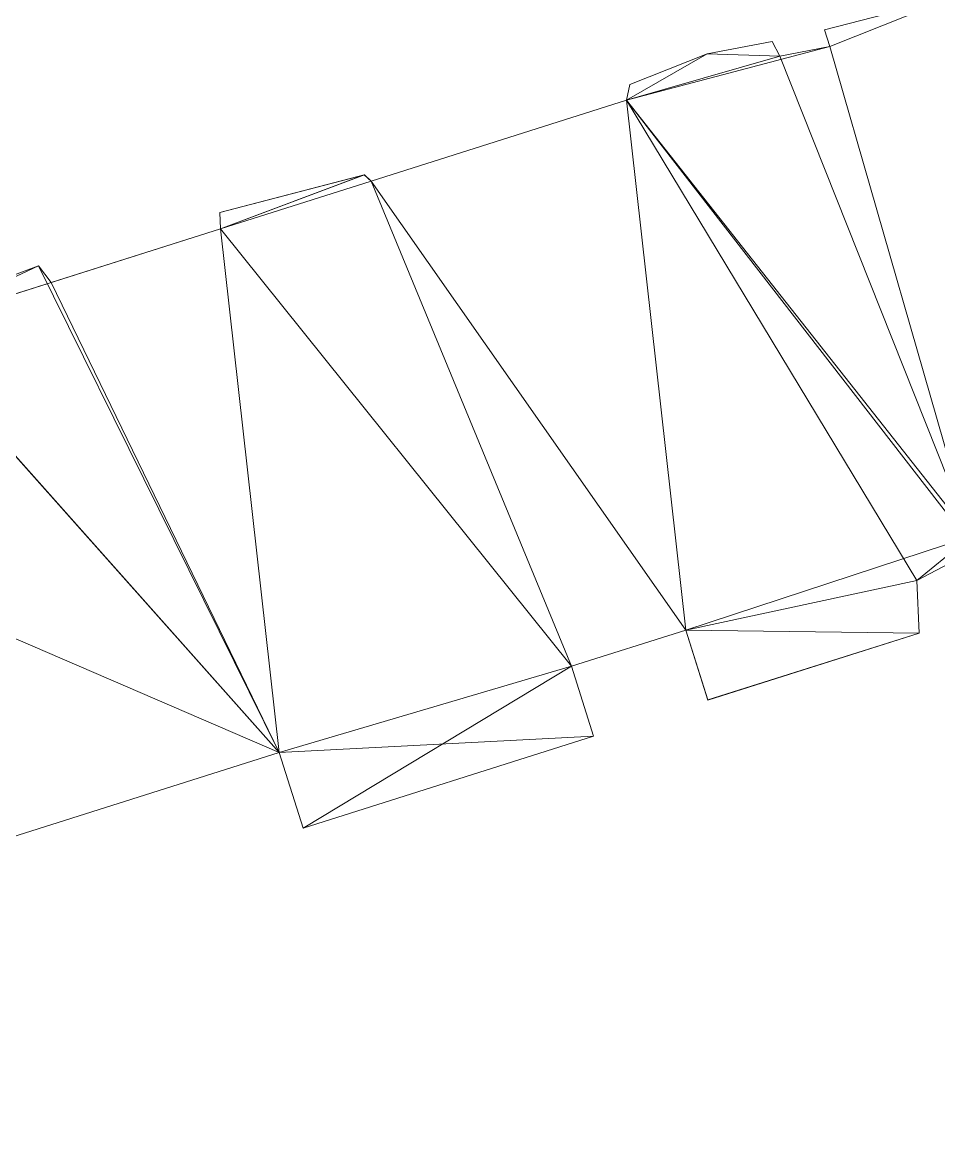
# Model space of a CAD drawing. Header units: millimetres. Extents: x -22837581 to 27604683, y -3494857 to 33598159.
# Drawn here: x 7259473 to 12753407, y -1097168 to 5615028 of the extents above; entities that cross this region are included whole.
import ezdxf

# ---------------------------------------------------------------- set-up
doc = ezdxf.new("R2010")
doc.units = ezdxf.units.MM
for name, color, linetype, lineweight in [('A-CLNG-SUSP', 2, 'Continuous', 9), ('A-FLOR-OTLN', 3, 'Continuous', 9), ('A-WALL', 170, 'Continuous', 9), ('dwg1_dwg', 251, 'Continuous', 9)]:
    doc.layers.add(name, color=color, linetype=linetype, lineweight=lineweight)

# ---------------------------------------------------------------- blocks, each defined once
blk = doc.blocks.new('dwg1_dwg-153267-_3D_')
at = {"layer": 'A-CLNG-SUSP', "color": 5, "lineweight": 18}
mesh = blk.add_polyface(dxfattribs=at)
corners = [(19936787, 7990364, 1320044), (16723110, 6972232, 1320044), (20574105, 4947503, 1320044), (16601502, 7035324, 1320044), (15846553, 6796147, 1320044), (15822493, 6686905, 1320044), (13709306, 6119041, 1320044), (12888589, 5859028, 1320044), (12870736, 5777969, 1320044), (13791882, 6043583, 1320044), (12069426, 5569559, 1320044), (12101140, 5469457, 1320044), (12870736, 5777969, 1319987), (12888589, 5859028, 1319987), (13709306, 6119041, 1319987), (13791882, 6043583, 1319987), (12101140, 5469457, 1319987), (12069426, 5569559, 1319987), (15822493, 6686905, 1319987), (15846553, 6796147, 1319987), (16601502, 7035324, 1319987), (16723110, 6972232, 1319987), (20574105, 4947503, 1319987), (19936787, 7990364, 1319987), (19421544, 9616698, 1320044), (19564539, 9662000, 1320044), (19421544, 9616698, 1319987), (19564539, 9662000, 1319987)]
mesh.append_faces([[corners[k] for k in face] for face in [(18, 4, 19), (15, 5, 18), (14, 9, 15), (12, 7, 13)]], dxfattribs={"vtx0": -1, "color": 5})
mesh.append_faces([[corners[k] for k in face] for face in [(3, 5, 1), (6, 8, 9)]], dxfattribs={"vtx0": -1, "vtx1": -1, "color": 5})
mesh.append_faces([[corners[k] for k in face] for face in [(1, 5, 2), (22, 18, 21)]], dxfattribs={"vtx0": -1, "vtx1": -1, "vtx2": -1, "color": 5})
mesh.append_faces([[corners[k] for k in face] for face in [(12, 14, 15), (18, 20, 21), (22, 21, 23)]], dxfattribs={"vtx0": -1, "vtx2": -1, "color": 5})
mesh.append_faces([[corners[k] for k in face] for face in [(24, 25, 26), (1, 0, 21), (3, 1, 20), (4, 3, 19), (7, 6, 13), (10, 8, 17), (11, 10, 16)]], dxfattribs={"vtx1": -1, "color": 5})
mesh.append_faces([[corners[k] for k in face] for face in [(0, 1, 2)]], dxfattribs={"vtx1": -1, "vtx2": -1, "color": 5})
mesh.append_faces([[corners[k] for k in face] for face in [(3, 4, 5), (6, 7, 8), (8, 10, 11), (12, 13, 14), (16, 17, 12), (18, 19, 20), (25, 27, 26), (0, 23, 21), (1, 21, 20), (3, 20, 19), (18, 5, 4), (15, 9, 5), (14, 6, 9), (6, 14, 13), (12, 8, 7), (8, 12, 17), (10, 17, 16)]], dxfattribs={"vtx2": -1, "color": 5})
mesh = blk.add_polyface(dxfattribs=at)
corners = [(13791882, 6043583, 1320044), (12870736, 5777969, 1320044), (12946599, 2531017, 1320044), (20574105, 4947503, 1320044), (15822493, 6686905, 1320044), (11365336, 5426456, 1320044), (11800942, 5412836, 1320044), (11755400, 5500027, 1320044), (12101140, 5469457, 1320044), (10881339, 5147662, 1320044), (12971972, 2450929, 1320044), (12621867, 2268062, 1320044), (12636084, 1952391, 1320044), (11237329, 1970802, 1320044), (11370216, 1551349, 1320044), (11755400, 5500027, 1319987), (11800942, 5412836, 1319987), (11365336, 5426456, 1319987), (12946599, 2531017, 1319987), (13791882, 6043583, 1319987), (15822493, 6686905, 1319987), (20574105, 4947503, 1319987), (12870736, 5777969, 1319987), (12101140, 5469457, 1319987), (12621867, 2268062, 1319987), (11237329, 1970802, 1319987), (10881339, 5147662, 1319987), (12636084, 1952391, 1319987), (11370216, 1551349, 1319987), (12971972, 2450929, 1319987)]
mesh.append_faces([[corners[k] for k in face] for face in [(5, 6, 7), (12, 13, 14), (12, 28, 27), (11, 27, 24), (10, 24, 29), (3, 18, 21)]], dxfattribs={"vtx0": -1, "color": 5})
mesh.append_faces([[corners[k] for k in face] for face in [(2, 9, 10), (18, 20, 21), (27, 25, 24)]], dxfattribs={"vtx0": -1, "vtx1": -1, "color": 5})
mesh.append_faces([[corners[k] for k in face] for face in [(0, 1, 2), (1, 8, 2), (9, 2, 8), (22, 19, 18), (23, 22, 18), (24, 25, 18), (25, 26, 18), (23, 18, 26)]], dxfattribs={"vtx0": -1, "vtx1": -1, "vtx2": -1, "color": 5})
mesh.append_faces([[corners[k] for k in face] for face in [(2, 4, 0), (9, 11, 10), (18, 19, 20)]], dxfattribs={"vtx0": -1, "vtx2": -1, "color": 5})
mesh.append_faces([[corners[k] for k in face] for face in [(15, 16, 17), (6, 8, 16), (7, 6, 15), (2, 10, 18)]], dxfattribs={"vtx1": -1, "color": 5})
mesh.append_faces([[corners[k] for k in face] for face in [(2, 3, 4), (12, 11, 13)]], dxfattribs={"vtx1": -1, "vtx2": -1, "color": 5})
mesh.append_faces([[corners[k] for k in face] for face in [(27, 28, 25), (18, 29, 24), (8, 23, 16), (6, 16, 15), (12, 14, 28), (11, 12, 27), (10, 11, 24), (10, 29, 18), (3, 2, 18)]], dxfattribs={"vtx2": -1, "color": 5})
mesh = blk.add_polyface(dxfattribs=at)
corners = [(11365336, 5426456, 1320044), (10902419, 5243371, 1320044), (10881339, 5147662, 1320044), (11800942, 5412836, 1320044), (12101140, 5469457, 1320044), (11237329, 1970802, 1320044), (12621867, 2268062, 1320044), (9351211, 4662899, 1320044), (10551771, 1753609, 1320044), (8448219, 4376820, 1320044), (8799256, 1236477, 1320044), (10684659, 1334156, 1320044), (8943109, 782412, 1320044), (8799256, 1236477, 1319987), (8448219, 4376820, 1319987), (10551771, 1753609, 1319987), (8943109, 782412, 1319987), (9351211, 4662899, 1319987), (11237329, 1970802, 1319987), (10881339, 5147662, 1319987), (10902419, 5243371, 1319987), (11365336, 5426456, 1319987), (11800942, 5412836, 1319987), (12101140, 5469457, 1319987), (10684659, 1334156, 1319987), (11755400, 5500027, 1320044), (11755400, 5500027, 1319987), (9309870, 4700677, 1320044), (9309870, 4700677, 1319987), (11370216, 1551349, 1320044), (11370216, 1551349, 1319987)]
mesh.append_faces([[corners[k] for k in face] for face in [(11, 16, 24), (5, 15, 18), (29, 18, 30)]], dxfattribs={"vtx0": -1, "color": 5})
mesh.append_faces([[corners[k] for k in face] for face in [(3, 2, 4), (8, 10, 11), (13, 15, 16), (15, 17, 18)]], dxfattribs={"vtx0": -1, "vtx1": -1, "color": 5})
mesh.append_faces([[corners[k] for k in face] for face in [(0, 2, 3), (5, 6, 2), (8, 7, 9), (13, 14, 15), (15, 14, 17), (19, 21, 22)]], dxfattribs={"vtx0": -1, "vtx1": -1, "vtx2": -1, "color": 5})
mesh.append_faces([[corners[k] for k in face] for face in [(5, 2, 7), (7, 8, 5), (18, 17, 19)]], dxfattribs={"vtx0": -1, "vtx2": -1, "color": 5})
mesh.append_faces([[corners[k] for k in face] for face in [(0, 25, 21), (1, 0, 20), (2, 1, 19), (7, 2, 17), (27, 7, 28), (8, 11, 15)]], dxfattribs={"vtx1": -1, "color": 5})
mesh.append_faces([[corners[k] for k in face] for face in [(22, 23, 19)]], dxfattribs={"vtx1": -1, "vtx2": -1, "color": 5})
mesh.append_faces([[corners[k] for k in face] for face in [(0, 1, 2), (10, 12, 11), (19, 20, 21), (15, 24, 16), (25, 26, 21), (0, 21, 20), (1, 20, 19), (2, 19, 17), (7, 17, 28), (11, 12, 16), (11, 24, 15), (5, 8, 15), (29, 5, 18)]], dxfattribs={"vtx2": -1, "color": 5})
mesh = blk.add_polyface(dxfattribs=at)
corners = [(8448219, 4376820, 1320044), (9351211, 4662899, 1320044), (9309870, 4700677, 1320044), (8443779, 4475419, 1320044), (7355405, 4155787, 1320044), (6538208, 3848967, 1320044), (6541638, 3772792, 1320044), (7432855, 4055140, 1320044), (8799256, 1236477, 1320044), (10551771, 1753609, 1320044), (4453827, 3111348, 1320044), (3660823, -391441, 1320044), (6541638, 3772792, 1319987), (6538208, 3848967, 1319987), (7355405, 4155787, 1319987), (7432855, 4055140, 1319987), (8448219, 4376820, 1319987), (8443779, 4475419, 1319987), (9309870, 4700677, 1319987), (9351211, 4662899, 1319987), (8799256, 1236477, 1319987), (4453827, 3111348, 1319987), (3660823, -391441, 1319987), (4371275, 3154178, 1319987), (8943109, 782412, 1320044), (8943109, 782412, 1319987)]
mesh.append_faces([[corners[k] for k in face] for face in [(0, 2, 3), (8, 22, 20), (24, 20, 25)]], dxfattribs={"vtx0": -1, "color": 5})
mesh.append_faces([[corners[k] for k in face] for face in [(4, 6, 7), (8, 10, 11)]], dxfattribs={"vtx0": -1, "vtx1": -1, "color": 5})
mesh.append_faces([[corners[k] for k in face] for face in [(8, 7, 6), (9, 0, 8), (16, 20, 12)]], dxfattribs={"vtx0": -1, "vtx1": -1, "vtx2": -1, "color": 5})
mesh.append_faces([[corners[k] for k in face] for face in [(0, 1, 2), (8, 0, 7), (8, 6, 10), (12, 14, 15), (16, 18, 19), (21, 20, 22)]], dxfattribs={"vtx0": -1, "vtx2": -1, "color": 5})
mesh.append_faces([[corners[k] for k in face] for face in [(3, 2, 17), (0, 3, 16), (7, 0, 15), (4, 7, 14), (5, 4, 13), (6, 5, 12), (10, 6, 21)]], dxfattribs={"vtx1": -1, "color": 5})
mesh.append_faces([[corners[k] for k in face] for face in [(15, 16, 12), (21, 12, 20)]], dxfattribs={"vtx1": -1, "vtx2": -1, "color": 5})
mesh.append_faces([[corners[k] for k in face] for face in [(4, 5, 6), (12, 13, 14), (16, 17, 18), (2, 18, 17), (3, 17, 16), (0, 16, 15), (7, 15, 14), (4, 14, 13), (5, 13, 12), (6, 12, 21), (10, 21, 23), (8, 11, 22), (24, 8, 20)]], dxfattribs={"vtx2": -1, "color": 5})
at = {"layer": 'A-FLOR-OTLN', "color": 6, "lineweight": 18}
mesh = blk.add_polyface(dxfattribs=at)
corners = [(12100959, 5469565, -1392763), (12069248, 5569657, -1392763), (12870618, 5778082, -1392763), (12946599, 2531017, -1392763), (10881220, 5147771, -1392763), (11801018, 5412993, -1392763), (13791917, 6043741, -1392763), (15822374, 6687014, -1392763), (20574105, 4947503, -1392763), (12621867, 2268062, -1392763), (12971972, 2450929, -1392763), (12636084, 1952391, -1392763), (11237329, 1970802, -1392763), (12946599, 2531017, -1392613), (20574105, 4947503, -1392613), (15822374, 6687014, -1392613), (13791917, 6043741, -1392613), (12870618, 5778082, -1392613), (12100959, 5469565, -1392613), (10881220, 5147771, -1392613), (12971972, 2450929, -1392613), (12621867, 2268062, -1392613), (12636084, 1952391, -1392613), (11237329, 1970802, -1392613), (12069248, 5569657, -1392613), (11801018, 5412993, -1392613), (11370216, 1551349, -1392613)]
mesh.append_faces([[corners[k] for k in face] for face in [(9, 3, 10), (0, 25, 18), (1, 18, 24), (2, 24, 17), (10, 13, 20), (22, 9, 21)]], dxfattribs={"vtx0": -1, "color": 6})
mesh.append_faces([[corners[k] for k in face] for face in [(3, 7, 8), (11, 12, 9), (13, 19, 20), (25, 13, 18)]], dxfattribs={"vtx0": -1, "vtx1": -1, "color": 6})
mesh.append_faces([[corners[k] for k in face] for face in [(0, 2, 3), (3, 4, 5), (6, 3, 2), (9, 4, 3), (13, 16, 17), (13, 17, 18), (19, 13, 25)]], dxfattribs={"vtx0": -1, "vtx1": -1, "vtx2": -1, "color": 6})
mesh.append_faces([[corners[k] for k in face] for face in [(3, 5, 0), (3, 6, 7), (13, 15, 16), (19, 21, 20)]], dxfattribs={"vtx0": -1, "vtx2": -1, "color": 6})
mesh.append_faces([[corners[k] for k in face] for face in [(24, 18, 17), (3, 8, 13), (9, 10, 21)]], dxfattribs={"vtx1": -1, "color": 6})
mesh.append_faces([[corners[k] for k in face] for face in [(13, 14, 15), (22, 21, 23)]], dxfattribs={"vtx1": -1, "vtx2": -1, "color": 6})
mesh.append_faces([[corners[k] for k in face] for face in [(0, 1, 2), (0, 5, 25), (1, 0, 18), (2, 1, 24), (8, 14, 13), (10, 3, 13), (10, 20, 21), (22, 11, 9), (11, 22, 26)]], dxfattribs={"vtx2": -1, "color": 6})
mesh = blk.add_polyface(dxfattribs=at)
corners = [(10881220, 5147771, -1392763), (10902297, 5243474, -1392763), (11365298, 5426591, -1392763), (11801018, 5412993, -1392763), (11755476, 5500183, -1392763), (10551771, 1753609, -1392763), (9351246, 4663057, -1392763), (11237329, 1970802, -1392763), (12621867, 2268062, -1392763), (10684659, 1334156, -1392763), (8943109, 782412, -1392763), (12636084, 1952391, -1392763), (11370216, 1551349, -1392763), (12636084, 1952391, -1392613), (11237329, 1970802, -1392613), (11370216, 1551349, -1392613), (12621867, 2268062, -1392613), (10881220, 5147771, -1392613), (9351246, 4663057, -1392613), (11801018, 5412993, -1392613), (11365298, 5426591, -1392613), (11755476, 5500183, -1392613), (10902297, 5243474, -1392613), (10551771, 1753609, -1392613), (8799256, 1236477, -1392613), (10684659, 1334156, -1392613), (8943109, 782412, -1392613)]
mesh.append_faces([[corners[k] for k in face] for face in [(3, 2, 4), (13, 14, 15), (20, 19, 21), (0, 18, 17), (1, 17, 22), (20, 1, 22), (21, 2, 20), (3, 21, 19), (14, 12, 15), (23, 7, 14), (9, 23, 25)]], dxfattribs={"vtx0": -1, "color": 6})
mesh.append_faces([[corners[k] for k in face] for face in [(5, 6, 7), (23, 24, 25)]], dxfattribs={"vtx0": -1, "vtx1": -1, "color": 6})
mesh.append_faces([[corners[k] for k in face] for face in [(0, 2, 3), (7, 0, 8), (14, 16, 17), (17, 19, 20)]], dxfattribs={"vtx0": -1, "vtx1": -1, "vtx2": -1, "color": 6})
mesh.append_faces([[corners[k] for k in face] for face in [(7, 6, 0), (14, 17, 18)]], dxfattribs={"vtx0": -1, "vtx2": -1, "color": 6})
mesh.append_faces([[corners[k] for k in face] for face in [(22, 17, 20), (12, 11, 15), (10, 9, 26)]], dxfattribs={"vtx1": -1, "color": 6})
mesh.append_faces([[corners[k] for k in face] for face in [(23, 14, 18)]], dxfattribs={"vtx1": -1, "vtx2": -1, "color": 6})
mesh.append_faces([[corners[k] for k in face] for face in [(0, 1, 2), (5, 9, 10), (11, 12, 7), (24, 26, 25), (0, 6, 18), (1, 0, 17), (20, 2, 1), (21, 4, 2), (3, 4, 21), (14, 7, 12), (23, 5, 7), (9, 5, 23), (9, 25, 26)]], dxfattribs={"vtx2": -1, "color": 6})
mesh = blk.add_polyface(dxfattribs=at)
corners = [(6541494, 3772893, -1392763), (6538063, 3849063, -1392763), (7355453, 4155955, -1392763), (7432906, 4055303, -1392763), (8799256, 1236477, -1392763), (4453841, 3111499, -1392763), (9309908, 4700832, -1392763), (9351246, 4663057, -1392763), (8448074, 4376921, -1392763), (8443633, 4475525, -1392763), (10551771, 1753609, -1392763), (8943109, 782412, -1392763), (10551771, 1753609, -1392613), (9351246, 4663057, -1392613), (8448074, 4376921, -1392613), (9309908, 4700832, -1392613), (8443633, 4475525, -1392613), (7432906, 4055303, -1392613), (8799256, 1236477, -1392613), (7355453, 4155955, -1392613), (6541494, 3772893, -1392613), (6538063, 3849063, -1392613), (4453841, 3111499, -1392613), (8943109, 782412, -1392613), (3660823, -391441, -1392763)]
mesh.append_faces([[corners[k] for k in face] for face in [(6, 8, 9), (14, 15, 16), (1, 20, 21), (2, 21, 19), (3, 19, 17), (8, 17, 14), (9, 14, 16), (6, 16, 15), (7, 15, 13)]], dxfattribs={"vtx0": -1, "color": 6})
mesh.append_faces([[corners[k] for k in face] for face in [(4, 10, 11), (8, 4, 3)]], dxfattribs={"vtx0": -1, "vtx1": -1, "color": 6})
mesh.append_faces([[corners[k] for k in face] for face in [(3, 4, 5), (4, 8, 10), (10, 8, 7), (12, 13, 14), (14, 18, 12), (19, 20, 18)]], dxfattribs={"vtx0": -1, "vtx1": -1, "vtx2": -1, "color": 6})
mesh.append_faces([[corners[k] for k in face] for face in [(0, 2, 3), (14, 13, 15), (18, 20, 22)]], dxfattribs={"vtx0": -1, "vtx2": -1, "color": 6})
mesh.append_faces([[corners[k] for k in face] for face in [(21, 20, 19), (4, 11, 18)]], dxfattribs={"vtx1": -1, "color": 6})
mesh.append_faces([[corners[k] for k in face] for face in [(6, 7, 8), (14, 17, 18), (17, 19, 18)]], dxfattribs={"vtx1": -1, "vtx2": -1, "color": 6})
mesh.append_faces([[corners[k] for k in face] for face in [(0, 1, 2), (1, 0, 20), (2, 1, 21), (3, 2, 19), (8, 3, 17), (9, 8, 14), (6, 9, 16), (7, 6, 15), (11, 23, 18), (24, 4, 18)]], dxfattribs={"vtx2": -1, "color": 6})
mesh = blk.add_polyface(dxfattribs=at)
corners = [(6541494, 3772893, -1392763), (7432906, 4055303, -1392763), (4453841, 3111499, -1392763), (8799256, 1236477, -1392763), (3660823, -391441, -1392763), (3514171, 2813802, -1392763), (1580130, 2212405, -1392763), (2498971, 2530757, -1392763), (3538002, 2922001, -1392763), (4371291, 3154328, -1392763), (3732401, -617374, -1392763), (2768613, -922714, -1392763), (8799256, 1236477, -1392613), (4453841, 3111499, -1392613), (3660823, -391441, -1392613), (3514171, 2813802, -1392613), (4371291, 3154328, -1392613), (3538002, 2922001, -1392613), (2498971, 2530757, -1392613), (1580130, 2212405, -1392613), (2768613, -922714, -1392613), (3732401, -617374, -1392613), (2434008, 2590121, -1392613), (6541494, 3772893, -1392613), (2823882, -1097168, -1392763), (2823882, -1097168, -1392613)]
mesh.append_faces([[corners[k] for k in face] for face in [(15, 16, 17), (7, 22, 18), (5, 18, 15), (8, 15, 17), (16, 8, 17), (2, 16, 13), (0, 13, 23), (4, 12, 14), (10, 14, 21), (20, 10, 21), (24, 20, 25)]], dxfattribs={"vtx0": -1, "color": 6})
mesh.append_faces([[corners[k] for k in face] for face in [(0, 1, 2), (12, 13, 14)]], dxfattribs={"vtx0": -1, "vtx1": -1, "color": 6})
mesh.append_faces([[corners[k] for k in face] for face in [(2, 4, 5), (4, 6, 7), (13, 15, 14), (14, 18, 19), (20, 14, 19)]], dxfattribs={"vtx0": -1, "vtx1": -1, "vtx2": -1, "color": 6})
mesh.append_faces([[corners[k] for k in face] for face in [(2, 3, 4), (4, 7, 5), (5, 9, 2), (15, 13, 16), (14, 15, 18)]], dxfattribs={"vtx0": -1, "vtx2": -1, "color": 6})
mesh.append_faces([[corners[k] for k in face] for face in [(4, 10, 6), (10, 11, 6)]], dxfattribs={"vtx1": -1, "vtx2": -1, "color": 6})
mesh.append_faces([[corners[k] for k in face] for face in [(5, 8, 9), (20, 21, 14), (5, 7, 18), (8, 5, 15), (16, 9, 8), (2, 9, 16), (0, 2, 13), (10, 4, 14), (20, 11, 10), (24, 11, 20)]], dxfattribs={"vtx2": -1, "color": 6})
at = {"layer": 'A-WALL', "color": 50, "lineweight": 18}
mesh = blk.add_polyface(dxfattribs=at)
corners = [(12870618, 5778082, 1317387), (12870618, 5778082, -1392613), (12069248, 5569657, -1392613), (12069248, 5569657, 1317387), (12069426, 5569559, 1317387), (12069291, 5569523, 1317387), (12069291, 5569523, -1392613), (12069426, 5569559, -1392613), (12870585, 5777929, -1392613), (12870585, 5777929, 1317387), (12100959, 5469565, 1317387), (12100959, 5469565, -1392613), (12101001, 5469431, -1392613), (12101001, 5469431, 1317387), (12101140, 5469457, 1317387), (12101140, 5469457, -1392613), (11801018, 5412993, 1317387), (11801018, 5412993, -1392613), (11800942, 5412836, 1317387), (11800942, 5412836, -1392613)]
mesh.append_faces([[corners[k] for k in face] for face in [(0, 2, 3), (0, 2, 3), (2, 7, 6), (0, 4, 9), (3, 6, 5), (3, 6, 5), (14, 7, 4), (14, 7, 4), (7, 11, 6), (14, 10, 13), (7, 5, 4), (13, 15, 14), (13, 15, 14), (13, 19, 12), (13, 19, 12), (12, 17, 11), (12, 10, 13)]], dxfattribs={"vtx0": -1, "color": 50})
mesh.append_faces([[corners[k] for k in face] for face in [(8, 4, 7), (8, 4, 7), (12, 10, 11), (12, 10, 11), (4, 10, 14), (13, 16, 18)]], dxfattribs={"vtx0": -1, "vtx1": -1, "color": 50})
mesh.append_faces([[corners[k] for k in face] for face in [(4, 6, 7), (4, 6, 7), (10, 6, 11), (10, 6, 11), (16, 11, 17), (16, 11, 17)]], dxfattribs={"vtx0": -1, "vtx2": -1, "color": 50})
mesh.append_faces([[corners[k] for k in face] for face in [(8, 7, 1), (5, 4, 3), (12, 11, 15)]], dxfattribs={"vtx1": -1, "color": 50})
mesh.append_faces([[corners[k] for k in face] for face in [(2, 1, 7), (0, 3, 4), (7, 15, 11), (12, 19, 17)]], dxfattribs={"vtx1": -1, "vtx2": -1, "color": 50})
mesh.append_faces([[corners[k] for k in face] for face in [(0, 1, 2), (0, 1, 2), (4, 5, 6), (8, 9, 4), (4, 5, 6), (8, 9, 4), (3, 2, 6), (3, 2, 6), (10, 5, 6), (12, 13, 10), (10, 5, 6), (12, 13, 10), (14, 15, 7), (14, 15, 7), (4, 5, 10), (7, 6, 5), (13, 12, 15), (13, 12, 15), (16, 10, 11), (16, 10, 11), (13, 18, 19), (13, 18, 19), (13, 10, 16), (12, 11, 10)]], dxfattribs={"vtx2": -1, "color": 50})
mesh = blk.add_polyface(dxfattribs=at)
corners = [(12870585, 5777929, -1392613), (12870585, 5777929, 1317387), (12870618, 5778082, 1317387), (12870736, 5777969, -1392613), (12870736, 5777969, 1317387), (12622011, 2267980, 1317387), (12622011, 2267980, -1392613), (12972142, 2450859, -1392613), (12972142, 2450859, 1317387), (12971972, 2450929, 1317387), (12972098, 2450994, 1317387), (12972098, 2450994, -1392613), (12971972, 2450929, -1392613), (12622004, 2268134, -1392613), (12622004, 2268134, 1317387), (12946775, 2530926, 1317387), (12946775, 2530926, -1392613), (12946732, 2531059, -1392613), (12946732, 2531059, 1317387), (12946599, 2531017, 1317387), (12946599, 2531017, -1392613), (20574012, 4947328, 1317387), (20574105, 4947503, -1392613), (20574012, 4947328, -1392613)]
mesh.append_faces([[corners[k] for k in face] for face in [(1, 3, 4), (1, 3, 4), (5, 7, 8), (5, 7, 8), (12, 6, 13), (8, 11, 10), (8, 11, 10), (9, 20, 12), (9, 20, 12), (12, 16, 11), (16, 20, 17), (19, 15, 18), (15, 9, 10), (12, 10, 9), (18, 20, 19), (18, 20, 19), (18, 22, 17), (18, 22, 17), (17, 23, 16), (17, 15, 18)]], dxfattribs={"vtx0": -1, "color": 50})
mesh.append_faces([[corners[k] for k in face] for face in [(17, 15, 16), (17, 15, 16)]], dxfattribs={"vtx0": -1, "vtx1": -1, "color": 50})
mesh.append_faces([[corners[k] for k in face] for face in [(9, 11, 12), (12, 14, 9), (9, 11, 12), (12, 14, 9), (12, 7, 6), (8, 9, 14), (15, 11, 16), (15, 11, 16)]], dxfattribs={"vtx0": -1, "vtx2": -1, "color": 50})
mesh.append_faces([[corners[k] for k in face] for face in [(5, 8, 14), (10, 9, 8)]], dxfattribs={"vtx1": -1, "color": 50})
mesh.append_faces([[corners[k] for k in face] for face in [(12, 20, 16), (19, 9, 15)]], dxfattribs={"vtx1": -1, "vtx2": -1, "color": 50})
mesh.append_faces([[corners[k] for k in face] for face in [(0, 1, 2), (1, 0, 3), (1, 0, 3), (5, 6, 7), (5, 6, 7), (9, 10, 11), (12, 13, 14), (9, 10, 11), (12, 13, 14), (12, 11, 7), (8, 7, 11), (8, 7, 11), (15, 10, 11), (17, 18, 15), (15, 10, 11), (17, 18, 15), (9, 19, 20), (9, 19, 20), (12, 11, 10), (18, 17, 20), (18, 17, 20), (21, 15, 16), (21, 15, 16), (18, 15, 21), (17, 16, 15)]], dxfattribs={"vtx2": -1, "color": 50})
mesh = blk.add_polyface(dxfattribs=at)
corners = [(11800874, 5412965, -1392613), (11800874, 5412965, 1317387), (11801018, 5412993, 1317387), (11801018, 5412993, -1392613), (11800942, 5412836, -1392613), (11800942, 5412836, 1317387), (11755476, 5500183, -1392613), (11755476, 5500183, 1317387), (11755400, 5500027, 1317387), (11755332, 5500156, 1317387), (11755332, 5500156, -1392613), (11755400, 5500027, -1392613), (11365298, 5426591, -1392613), (11365298, 5426591, 1317387), (11365336, 5426456, 1317387), (11365336, 5426456, -1392613), (10902297, 5243474, -1392613), (10902297, 5243474, 1317387), (10902419, 5243371, 1317387), (10902419, 5243371, -1392613)]
mesh.append_faces([[corners[k] for k in face] for face in [(1, 4, 5), (1, 4, 5), (2, 6, 7), (2, 6, 7), (6, 11, 10), (2, 8, 1), (0, 2, 1), (7, 10, 9), (7, 10, 9), (9, 12, 13), (9, 12, 13), (14, 11, 8), (14, 11, 8), (15, 10, 11), (9, 14, 8), (11, 9, 8), (13, 15, 14), (13, 16, 17), (13, 16, 17), (13, 18, 14), (14, 12, 13)]], dxfattribs={"vtx0": -1, "color": 50})
mesh.append_faces([[corners[k] for k in face] for face in [(0, 2, 3), (0, 2, 3), (0, 8, 11), (0, 8, 11)]], dxfattribs={"vtx0": -1, "vtx1": -1, "color": 50})
mesh.append_faces([[corners[k] for k in face] for face in [(8, 10, 11), (8, 10, 11)]], dxfattribs={"vtx0": -1, "vtx2": -1, "color": 50})
mesh.append_faces([[corners[k] for k in face] for face in [(0, 3, 4), (0, 11, 3), (9, 8, 7), (15, 19, 12)]], dxfattribs={"vtx1": -1, "color": 50})
mesh.append_faces([[corners[k] for k in face] for face in [(6, 3, 11), (2, 7, 8)]], dxfattribs={"vtx1": -1, "vtx2": -1, "color": 50})
mesh.append_faces([[corners[k] for k in face] for face in [(0, 1, 2), (0, 1, 2), (2, 1, 5), (1, 0, 4), (1, 0, 4), (2, 3, 6), (2, 3, 6), (8, 9, 10), (0, 1, 8), (8, 9, 10), (0, 1, 8), (0, 3, 2), (7, 6, 10), (7, 6, 10), (9, 10, 12), (9, 10, 12), (14, 15, 11), (14, 15, 11), (15, 12, 10), (9, 13, 14), (11, 10, 9), (13, 12, 15), (13, 12, 16), (13, 12, 16), (15, 14, 18), (15, 14, 18), (14, 15, 12)]], dxfattribs={"vtx2": -1, "color": 50})
mesh = blk.add_polyface(dxfattribs=at)
corners = [(10902419, 5243371, -1392613), (10902419, 5243371, 1317387), (10902261, 5243309, 1317387), (10902261, 5243309, -1392613), (11365336, 5426456, -1392613), (10902297, 5243474, -1392613), (11365298, 5426591, -1392613), (11365298, 5426591, 1317387), (10902297, 5243474, 1317387), (10881220, 5147771, -1392613), (10881220, 5147771, 1317387), (10881339, 5147662, 1317387), (10881339, 5147662, -1392613), (10881184, 5147613, 1317387), (11237371, 1970669, -1392613), (11237238, 1970627, -1392613), (11237329, 1970802, -1392613), (11237238, 1970627, 1317387), (11237371, 1970669, 1317387), (11237329, 1970802, 1317387), (12636222, 1952435, 1317387), (12636222, 1952435, -1392613), (12622011, 2267980, -1392613), (12622011, 2267980, 1317387), (12622004, 2268134, 1317387), (12622004, 2268134, -1392613), (12636084, 1952391, 1317387), (12621867, 2268062, 1317387), (12621867, 2268062, -1392613), (12636084, 1952391, -1392613)]
mesh.append_faces([[corners[k] for k in face] for face in [(0, 2, 3), (0, 2, 3), (5, 0, 3), (8, 3, 2), (8, 3, 2), (11, 0, 1), (11, 0, 1), (0, 2, 1), (13, 12, 11), (19, 14, 16), (19, 14, 16), (15, 18, 14), (24, 22, 25), (24, 22, 25), (26, 28, 29), (26, 28, 29), (29, 22, 21), (24, 28, 27), (24, 28, 27), (25, 23, 24)]], dxfattribs={"vtx0": -1, "color": 50})
mesh.append_faces([[corners[k] for k in face] for face in [(4, 1, 0), (4, 1, 0), (2, 9, 10), (2, 9, 10), (3, 12, 9), (20, 22, 23), (20, 22, 23), (26, 23, 27)]], dxfattribs={"vtx0": -1, "vtx1": -1, "color": 50})
mesh.append_faces([[corners[k] for k in face] for face in [(0, 1, 2), (0, 1, 2)]], dxfattribs={"vtx0": -1, "vtx2": -1, "color": 50})
mesh.append_faces([[corners[k] for k in face] for face in [(2, 1, 8), (14, 15, 16), (25, 22, 28)]], dxfattribs={"vtx1": -1, "color": 50})
mesh.append_faces([[corners[k] for k in face] for face in [(5, 6, 0), (7, 8, 1), (11, 1, 10), (24, 23, 22), (24, 23, 22), (29, 28, 22)]], dxfattribs={"vtx1": -1, "vtx2": -1, "color": 50})
mesh.append_faces([[corners[k] for k in face] for face in [(8, 5, 3), (8, 5, 3), (2, 3, 9), (2, 3, 9), (11, 12, 0), (11, 12, 0), (3, 0, 12), (1, 2, 10), (0, 3, 2), (17, 18, 19), (19, 18, 14), (19, 18, 14), (20, 21, 22), (20, 21, 22), (26, 27, 28), (26, 27, 28), (23, 24, 27), (26, 20, 23), (24, 25, 28), (24, 25, 28), (25, 22, 23)]], dxfattribs={"vtx2": -1, "color": 50})
mesh = blk.add_polyface(dxfattribs=at)
corners = [(10881184, 5147613, -1392613), (10881184, 5147613, 1317387), (10881220, 5147771, 1317387), (10881220, 5147771, -1392613), (10881339, 5147662, -1392613), (10881339, 5147662, 1317387), (9351246, 4663057, 1317387), (9351246, 4663057, -1392613), (9351092, 4663008, -1392613), (9351092, 4663008, 1317387), (9351211, 4662899, 1317387), (9351211, 4662899, -1392613), (9309908, 4700832, -1392613), (9309908, 4700832, 1317387), (9309870, 4700677, 1317387), (9309746, 4700789, 1317387), (9309746, 4700789, -1392613), (9309870, 4700677, -1392613), (8443779, 4475419, 1317387)]
mesh.append_faces([[corners[k] for k in face] for face in [(1, 4, 5), (1, 11, 0), (1, 11, 0), (0, 7, 3), (0, 2, 1), (9, 11, 10), (9, 11, 10), (6, 12, 13), (6, 12, 13), (8, 6, 9), (13, 16, 15), (13, 16, 15), (17, 15, 14)]], dxfattribs={"vtx0": -1, "color": 50})
mesh.append_faces([[corners[k] for k in face] for face in [(0, 2, 3), (0, 2, 3), (8, 6, 7), (8, 6, 7), (1, 6, 10), (9, 13, 14)]], dxfattribs={"vtx0": -1, "vtx1": -1, "color": 50})
mesh.append_faces([[corners[k] for k in face] for face in [(6, 3, 7), (6, 3, 7), (14, 16, 17), (17, 9, 14), (14, 16, 17), (17, 9, 14), (12, 8, 17)]], dxfattribs={"vtx0": -1, "vtx2": -1, "color": 50})
mesh.append_faces([[corners[k] for k in face] for face in [(0, 3, 4), (8, 7, 11), (15, 14, 13)]], dxfattribs={"vtx1": -1, "color": 50})
mesh.append_faces([[corners[k] for k in face] for face in [(0, 11, 7)]], dxfattribs={"vtx1": -1, "vtx2": -1, "color": 50})
mesh.append_faces([[corners[k] for k in face] for face in [(0, 1, 2), (0, 1, 2), (2, 1, 5), (1, 0, 4), (1, 0, 4), (6, 2, 3), (8, 9, 6), (6, 2, 3), (8, 9, 6), (1, 10, 11), (1, 10, 11), (6, 9, 10), (1, 2, 6), (0, 3, 2), (9, 8, 11), (9, 8, 11), (6, 7, 12), (6, 7, 12), (14, 15, 16), (17, 8, 9), (14, 15, 16), (17, 8, 9), (12, 7, 8), (17, 16, 12), (9, 6, 13), (8, 7, 6), (13, 12, 16), (13, 12, 16), (17, 14, 18), (17, 16, 15)]], dxfattribs={"vtx2": -1, "color": 50})
mesh = blk.add_polyface(dxfattribs=at)
corners = [(9309746, 4700789, 1317387), (9309746, 4700789, -1392613), (8443633, 4475525, -1392613), (8443633, 4475525, 1317387), (8443779, 4475419, 1317387), (8443640, 4475383, 1317387), (8443640, 4475383, -1392613), (8443779, 4475419, -1392613), (9309870, 4700677, -1392613), (9309870, 4700677, 1317387), (8448074, 4376921, 1317387), (8448074, 4376921, -1392613), (8448081, 4376776, -1392613), (8448081, 4376776, 1317387), (8448219, 4376820, 1317387), (8448219, 4376820, -1392613), (7432906, 4055303, -1392613), (7432906, 4055303, 1317387), (7432855, 4055140, 1317387), (7432855, 4055140, -1392613), (7355316, 4155903, 1317387), (7355453, 4155955, 1317387), (7355453, 4155955, -1392613)]
mesh.append_faces([[corners[k] for k in face] for face in [(0, 2, 3), (0, 2, 3), (2, 7, 6), (0, 4, 9), (3, 6, 5), (3, 6, 5), (14, 7, 4), (14, 7, 4), (11, 15, 12), (14, 10, 13), (6, 4, 7), (13, 15, 14), (13, 15, 14), (13, 19, 12), (13, 19, 12), (12, 16, 11), (12, 10, 13)]], dxfattribs={"vtx0": -1, "color": 50})
mesh.append_faces([[corners[k] for k in face] for face in [(8, 4, 7), (8, 4, 7), (12, 10, 11), (12, 10, 11), (4, 10, 14), (10, 16, 17), (10, 16, 17), (13, 17, 18)]], dxfattribs={"vtx0": -1, "vtx1": -1, "color": 50})
mesh.append_faces([[corners[k] for k in face] for face in [(4, 6, 7), (4, 6, 7), (10, 6, 11), (10, 6, 11), (11, 7, 15)]], dxfattribs={"vtx0": -1, "vtx2": -1, "color": 50})
mesh.append_faces([[corners[k] for k in face] for face in [(8, 7, 1), (5, 4, 3)]], dxfattribs={"vtx1": -1, "color": 50})
mesh.append_faces([[corners[k] for k in face] for face in [(2, 1, 7), (0, 3, 4), (12, 19, 16)]], dxfattribs={"vtx1": -1, "vtx2": -1, "color": 50})
mesh.append_faces([[corners[k] for k in face] for face in [(0, 1, 2), (0, 1, 2), (4, 5, 6), (8, 9, 4), (4, 5, 6), (3, 2, 6), (3, 2, 6), (10, 5, 6), (12, 13, 10), (10, 5, 6), (12, 13, 10), (14, 15, 7), (14, 15, 7), (11, 6, 7), (4, 5, 10), (6, 5, 4), (13, 12, 15), (13, 12, 15), (10, 11, 16), (10, 11, 16), (13, 18, 19), (13, 18, 19), (13, 10, 17), (12, 11, 10), (20, 21, 22)]], dxfattribs={"vtx2": -1, "color": 50})
mesh = blk.add_polyface(dxfattribs=at)
corners = [(7355405, 4155787, 1317387), (7355316, 4155903, 1317387), (7355316, 4155903, -1392613), (7355405, 4155787, -1392613), (7355453, 4155955, -1392613), (6538063, 3849063, -1392613), (6538063, 3849063, 1317387), (6538208, 3848967, -1392613), (6538208, 3848967, 1317387), (6538070, 3848916, 1317387), (6538070, 3848916, -1392613), (6541494, 3772893, -1392613), (6541494, 3772893, 1317387), (6541500, 3772748, -1392613), (6541500, 3772748, 1317387), (6541638, 3772792, 1317387), (6541638, 3772792, -1392613), (4453841, 3111499, 1317387), (4453827, 3111348, -1392613), (4453841, 3111499, -1392613)]
mesh.append_faces([[corners[k] for k in face] for face in [(1, 4, 2), (1, 4, 2), (1, 5, 6), (1, 5, 6), (7, 9, 10), (7, 9, 10), (5, 7, 10), (1, 8, 0), (6, 10, 9), (6, 10, 9), (15, 7, 8), (15, 7, 8), (15, 12, 14), (7, 9, 8), (14, 16, 15), (14, 16, 15), (14, 18, 13), (14, 18, 13), (13, 19, 11), (13, 12, 14)]], dxfattribs={"vtx0": -1, "color": 50})
mesh.append_faces([[corners[k] for k in face] for face in [(3, 8, 7), (3, 8, 7), (9, 11, 12), (13, 12, 11), (9, 11, 12), (13, 12, 11), (16, 11, 7), (8, 12, 15)]], dxfattribs={"vtx0": -1, "vtx1": -1, "color": 50})
mesh.append_faces([[corners[k] for k in face] for face in [(0, 2, 3), (7, 8, 9), (7, 8, 9)]], dxfattribs={"vtx0": -1, "vtx2": -1, "color": 50})
mesh.append_faces([[corners[k] for k in face] for face in [(3, 7, 2), (9, 8, 6)]], dxfattribs={"vtx1": -1, "color": 50})
mesh.append_faces([[corners[k] for k in face] for face in [(5, 2, 7), (1, 6, 8)]], dxfattribs={"vtx1": -1, "vtx2": -1, "color": 50})
mesh.append_faces([[corners[k] for k in face] for face in [(0, 1, 2), (0, 1, 2), (1, 2, 5), (1, 2, 5), (3, 0, 8), (3, 0, 8), (2, 1, 0), (6, 5, 10), (6, 5, 10), (9, 10, 11), (13, 14, 12), (9, 10, 11), (13, 14, 12), (15, 16, 7), (15, 16, 7), (11, 10, 7), (16, 13, 11), (8, 9, 12), (7, 10, 9), (14, 13, 16), (14, 13, 16), (17, 12, 11), (17, 12, 11), (14, 12, 17), (13, 11, 12)]], dxfattribs={"vtx2": -1, "color": 50})
mesh = blk.add_polyface(dxfattribs=at)
corners = [(7432764, 4055258, -1392613), (7432764, 4055258, 1317387), (7432906, 4055303, 1317387), (7432906, 4055303, -1392613), (7432855, 4055140, -1392613), (7432855, 4055140, 1317387), (7355453, 4155955, -1392613), (7355453, 4155955, 1317387), (7355405, 4155787, 1317387), (7355405, 4155787, -1392613), (7355316, 4155903, -1392613), (7355316, 4155903, 1317387), (8799298, 1236344, 1317387), (8799165, 1236302, 1317387), (8799165, 1236302, -1392613), (8799298, 1236344, -1392613), (8799256, 1236477, -1392613), (8799256, 1236477, 1317387), (8943018, 782236, -1392613), (8943018, 782236, 1317387), (8943109, 782412, -1392613), (8943109, 782412, 1317387), (8943152, 782278, -1392613), (8943152, 782278, 1317387)]
mesh.append_faces([[corners[k] for k in face] for face in [(1, 4, 5), (1, 4, 5), (2, 6, 7), (2, 6, 7), (9, 3, 0), (8, 7, 11), (0, 2, 1), (10, 8, 9), (12, 14, 15), (12, 14, 15), (17, 15, 16), (17, 15, 16), (13, 18, 19), (13, 18, 19), (18, 20, 22), (13, 21, 12), (14, 12, 15), (23, 18, 22), (23, 18, 22)]], dxfattribs={"vtx0": -1, "color": 50})
mesh.append_faces([[corners[k] for k in face] for face in [(0, 2, 3), (0, 2, 3), (0, 8, 9), (0, 8, 9)]], dxfattribs={"vtx0": -1, "vtx1": -1, "color": 50})
mesh.append_faces([[corners[k] for k in face] for face in [(8, 10, 9), (9, 6, 3), (8, 2, 7), (20, 12, 21), (20, 12, 21)]], dxfattribs={"vtx0": -1, "vtx2": -1, "color": 50})
mesh.append_faces([[corners[k] for k in face] for face in [(0, 3, 4), (15, 14, 16), (15, 20, 14), (23, 21, 19)]], dxfattribs={"vtx1": -1, "color": 50})
mesh.append_faces([[corners[k] for k in face] for face in [(12, 13, 14), (12, 13, 14), (18, 14, 20), (13, 19, 21)]], dxfattribs={"vtx1": -1, "vtx2": -1, "color": 50})
mesh.append_faces([[corners[k] for k in face] for face in [(0, 1, 2), (0, 1, 2), (2, 1, 5), (1, 0, 4), (1, 0, 4), (2, 3, 6), (2, 3, 6), (0, 1, 8), (0, 1, 8), (9, 10, 6), (8, 1, 2), (0, 3, 2), (11, 7, 6), (13, 12, 17), (17, 12, 15), (17, 12, 15), (13, 14, 18), (13, 14, 18), (20, 15, 12), (20, 15, 12), (14, 13, 12), (23, 19, 18), (23, 19, 18)]], dxfattribs={"vtx2": -1, "color": 50})
mesh = blk.add_polyface(dxfattribs=at)
corners = [(3538121, 2921888, 1317387), (3537968, 2921846, 1317387), (3537968, 2921846, -1392613), (3538121, 2921888, -1392613), (3514171, 2813802, -1392613), (3514290, 2813689, 1317387), (3514171, 2813802, 1317387), (3732401, -617374, 1317387), (3732535, -617331, 1317387), (3732535, -617331, -1392613), (3732401, -617374, -1392613), (3732577, -617465, -1392613), (3732577, -617465, 1317387), (3660999, -391532, -1392613), (3660999, -391532, 1317387), (3660956, -391399, 1317387), (3660956, -391399, -1392613), (3660823, -391441, 1317387), (3660823, -391441, -1392613), (8799165, 1236302, 1317387), (8799165, 1236302, -1392613), (8799256, 1236477, 1317387), (8799256, 1236477, -1392613)]
mesh.append_faces([[corners[k] for k in face] for face in [(5, 3, 0), (5, 3, 0), (3, 1, 0), (11, 10, 9), (8, 11, 9), (8, 11, 9), (15, 13, 16), (15, 13, 16), (17, 10, 7), (17, 10, 7), (10, 13, 9), (13, 18, 16), (17, 14, 15), (14, 7, 8), (9, 7, 10), (15, 18, 17), (15, 18, 17), (21, 16, 15), (21, 16, 15), (16, 20, 13), (13, 15, 16)]], dxfattribs={"vtx0": -1, "color": 50})
mesh.append_faces([[corners[k] for k in face] for face in [(8, 13, 14), (8, 13, 14), (15, 19, 21)]], dxfattribs={"vtx0": -1, "vtx1": -1, "color": 50})
mesh.append_faces([[corners[k] for k in face] for face in [(0, 2, 3), (0, 2, 3), (7, 9, 10), (7, 9, 10), (19, 13, 20), (19, 13, 20)]], dxfattribs={"vtx0": -1, "vtx2": -1, "color": 50})
mesh.append_faces([[corners[k] for k in face] for face in [(8, 7, 12)]], dxfattribs={"vtx1": -1, "color": 50})
mesh.append_faces([[corners[k] for k in face] for face in [(15, 14, 13), (15, 14, 13), (10, 18, 13), (17, 7, 14), (16, 22, 20)]], dxfattribs={"vtx1": -1, "vtx2": -1, "color": 50})
mesh.append_faces([[corners[k] for k in face] for face in [(0, 1, 2), (0, 1, 2), (1, 2, 4), (1, 2, 4), (4, 2, 3), (0, 1, 6), (3, 2, 1), (7, 8, 9), (7, 8, 9), (8, 12, 11), (8, 12, 11), (8, 9, 13), (8, 9, 13), (17, 18, 10), (17, 18, 10), (9, 8, 7), (15, 16, 18), (15, 16, 18), (19, 14, 13), (19, 14, 13), (21, 22, 16), (21, 22, 16), (15, 14, 19), (13, 14, 15)]], dxfattribs={"vtx2": -1, "color": 50})
mesh = blk.add_polyface(dxfattribs=at)
corners = [(8943109, 782412, 1317387), (8943152, 782278, 1317387), (8943152, 782278, -1392613), (8943109, 782412, -1392613), (10684834, 1334065, 1317387), (10684834, 1334065, -1392613), (10684659, 1334156, 1317387), (10684793, 1334198, 1317387), (10684793, 1334198, -1392613), (10684659, 1334156, -1392613), (10551947, 1753518, 1317387), (10551947, 1753518, -1392613), (10551905, 1753651, -1392613), (10551905, 1753651, 1317387), (10551771, 1753609, 1317387), (10551771, 1753609, -1392613), (11237238, 1970627, -1392613), (11237329, 1970802, 1317387), (11237238, 1970627, 1317387)]
mesh.append_faces([[corners[k] for k in face] for face in [(4, 2, 5), (4, 2, 5), (5, 9, 8), (2, 0, 3), (7, 5, 8), (7, 5, 8), (6, 15, 9), (6, 15, 9), (9, 11, 8), (14, 10, 13), (8, 6, 9), (14, 12, 15), (14, 12, 15), (17, 12, 13), (17, 12, 13), (12, 16, 11), (12, 10, 13)]], dxfattribs={"vtx0": -1, "color": 50})
mesh.append_faces([[corners[k] for k in face] for face in [(12, 10, 11), (12, 10, 11), (6, 10, 14)]], dxfattribs={"vtx0": -1, "vtx1": -1, "color": 50})
mesh.append_faces([[corners[k] for k in face] for face in [(0, 2, 3), (0, 2, 3), (6, 8, 9), (9, 0, 6), (6, 8, 9), (9, 0, 6), (4, 6, 0), (10, 8, 11), (10, 8, 11)]], dxfattribs={"vtx0": -1, "vtx2": -1, "color": 50})
mesh.append_faces([[corners[k] for k in face] for face in [(3, 9, 2), (1, 4, 0), (7, 6, 4), (12, 11, 15)]], dxfattribs={"vtx1": -1, "color": 50})
mesh.append_faces([[corners[k] for k in face] for face in [(5, 2, 9), (9, 15, 11)]], dxfattribs={"vtx1": -1, "vtx2": -1, "color": 50})
mesh.append_faces([[corners[k] for k in face] for face in [(0, 1, 2), (0, 1, 2), (4, 1, 2), (4, 1, 2), (6, 7, 8), (9, 3, 0), (6, 7, 8), (9, 3, 0), (2, 1, 0), (7, 4, 5), (7, 4, 5), (10, 7, 8), (12, 13, 10), (10, 7, 8), (12, 13, 10), (6, 14, 15), (6, 14, 15), (6, 7, 10), (8, 7, 6), (14, 13, 12), (14, 13, 12), (10, 11, 16), (10, 11, 16), (13, 10, 18), (12, 11, 10)]], dxfattribs={"vtx2": -1, "color": 50})
mesh = blk.add_polyface(dxfattribs=at)
corners = [(10551947, 1753518, 1317387), (11237238, 1970627, -1392613), (11237238, 1970627, 1317387), (11237371, 1970669, 1317387), (11237371, 1970669, -1392613), (11237329, 1970802, 1317387), (11237329, 1970802, -1392613), (10551905, 1753651, -1392613), (10551905, 1753651, 1317387), (11370126, 1551173, -1392613), (11370126, 1551173, 1317387), (11370216, 1551349, 1317387), (11370259, 1551216, 1317387), (11370259, 1551216, -1392613), (11370216, 1551349, -1392613), (12636229, 1952290, -1392613), (12636229, 1952290, 1317387), (12636084, 1952391, 1317387), (12636222, 1952435, 1317387), (12636222, 1952435, -1392613), (12636084, 1952391, -1392613)]
mesh.append_faces([[corners[k] for k in face] for face in [(3, 1, 4), (3, 1, 4), (2, 9, 10), (2, 9, 10), (14, 1, 4), (2, 11, 3), (12, 9, 13), (12, 9, 13), (12, 15, 16), (12, 15, 16), (15, 20, 19), (14, 12, 11), (16, 19, 18), (16, 19, 18), (20, 18, 17)]], dxfattribs={"vtx0": -1, "color": 50})
mesh.append_faces([[corners[k] for k in face] for face in [(0, 1, 2), (0, 1, 2), (8, 2, 5), (14, 17, 20), (14, 17, 20)]], dxfattribs={"vtx0": -1, "vtx1": -1, "color": 50})
mesh.append_faces([[corners[k] for k in face] for face in [(11, 13, 14), (14, 3, 11), (11, 13, 14), (14, 3, 11), (14, 9, 1), (17, 19, 20), (17, 19, 20), (16, 17, 11)]], dxfattribs={"vtx0": -1, "vtx2": -1, "color": 50})
mesh.append_faces([[corners[k] for k in face] for face in [(12, 11, 10), (14, 20, 13), (12, 16, 11), (18, 17, 16)]], dxfattribs={"vtx1": -1, "color": 50})
mesh.append_faces([[corners[k] for k in face] for face in [(3, 2, 1), (3, 2, 1), (7, 6, 1), (2, 10, 11), (15, 13, 20)]], dxfattribs={"vtx1": -1, "vtx2": -1, "color": 50})
mesh.append_faces([[corners[k] for k in face] for face in [(5, 6, 7), (5, 6, 7), (2, 1, 9), (2, 1, 9), (11, 12, 13), (14, 4, 3), (11, 12, 13), (14, 4, 3), (14, 13, 9), (1, 2, 3), (12, 10, 9), (12, 10, 9), (12, 13, 15), (12, 13, 15), (17, 18, 19), (14, 11, 17), (17, 18, 19), (14, 11, 17), (14, 13, 12), (16, 15, 19), (16, 15, 19), (20, 19, 18)]], dxfattribs={"vtx2": -1, "color": 50})

msp = doc.modelspace()

# ---------------------------------------------------------------- block references
at = {"layer": 'dwg1_dwg', "color": 50, "lineweight": 18}
msp.add_blockref('dwg1_dwg-153267-_3D_', (0, 0, 3000), dxfattribs=at)

doc.saveas('drawing.dxf')
